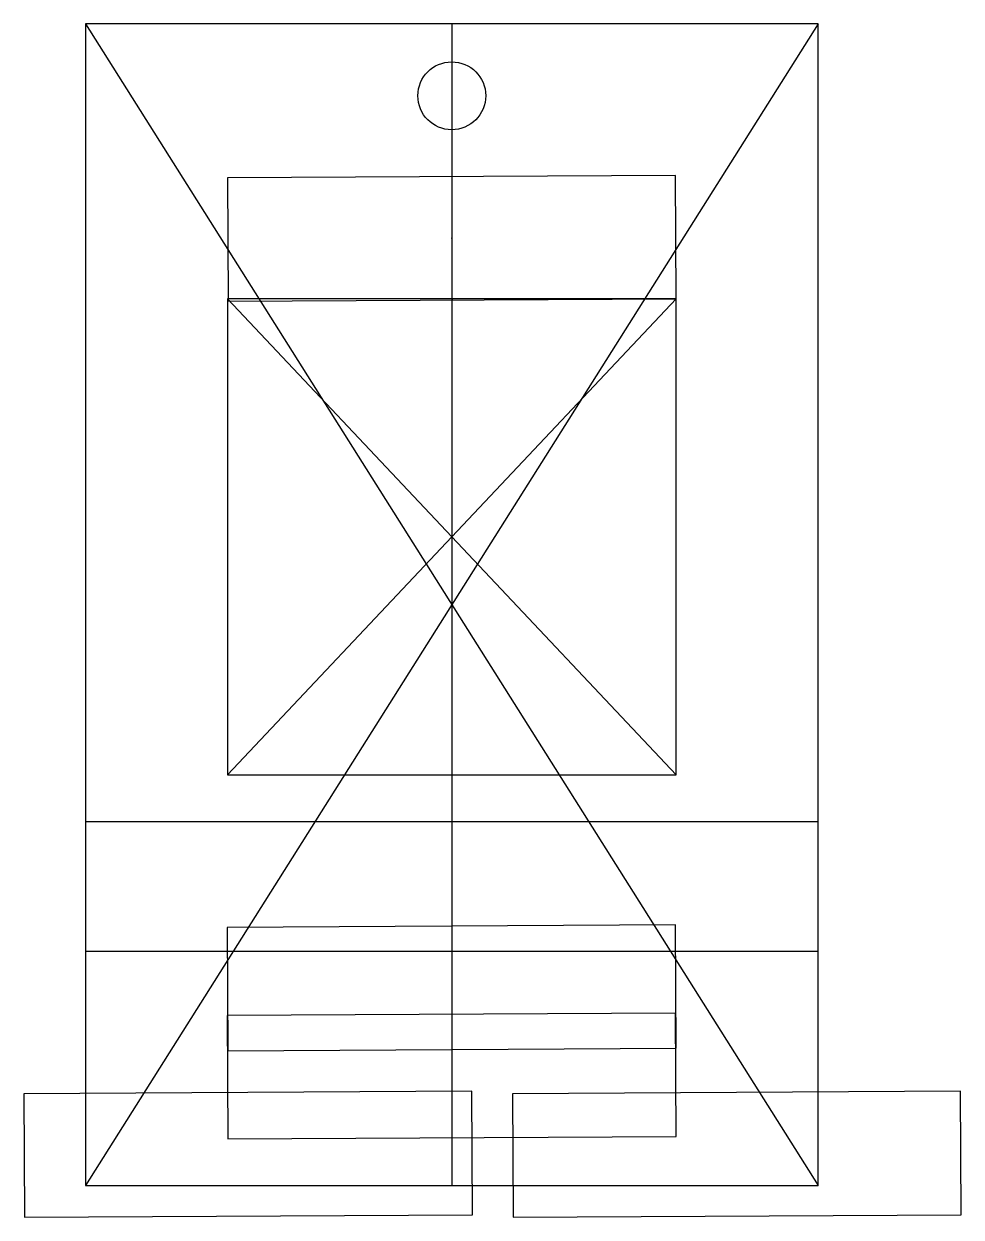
# Model space of a CAD drawing. Header units: millimetres. Extents: x -31.5 to 37.5, y -45.1 to 42.8.
import ezdxf

# ---------------------------------------------------------------- set-up
doc = ezdxf.new("R2010")
doc.units = ezdxf.units.MM
doc.header["$MEASUREMENT"] = 0
doc.layers.add('IDcard v4_Sketch1', color=7, linetype='Continuous')

msp = doc.modelspace()

# ---------------------------------------------------------------- linework, layer by layer
at = {"layer": 'IDcard v4_Sketch1'}
for p, q in [((-26.99, 42.8), (-26.99, -42.8)), ((26.99, 42.8), (-26.99, 42.8)), ((26.99, 42.8), (-26.99, -42.8)), ((-26.99, 42.8), (26.99, -42.8)), ((0, 42.8), (0, -42.8)), ((26.99, -42.8), (26.99, 42.8)), ((16.483, 31.636), (-16.533, 31.456)), ((16.483, 31.636), (-16.533, 31.456)), ((-16.533, 31.456), (-16.483, 22.364)), ((-16.533, 31.456), (-16.483, 22.364)), ((16.533, 22.544), (16.483, 31.636)), ((16.533, 22.544), (16.483, 31.636)), ((16.533, 22.544), (-16.533, 22.544)), ((16.533, 22.544), (-16.533, -12.544)), ((-16.533, 22.544), (-16.533, -12.544)), ((-16.533, 22.544), (16.533, -12.544)), ((-16.483, 22.364), (16.533, 22.544)), ((-16.483, 22.364), (16.533, 22.544)), ((16.533, -12.544), (16.533, 22.544)), ((-16.533, -12.544), (16.533, -12.544)), ((-26.99, -15.998), (-26.99, -25.544)), ((26.99, -15.998), (-26.99, -15.998)), ((26.99, -25.544), (26.99, -15.998)), ((16.473, -23.602), (-16.542, -23.783)), ((16.523, -32.694), (16.473, -23.602)), ((-16.542, -23.783), (-16.493, -32.875)), ((-26.99, -25.544), (26.99, -25.544)), ((16.473, -30.102), (-16.542, -30.283)), ((-16.542, -30.283), (-16.493, -39.375)), ((16.523, -39.194), (16.473, -30.102)), ((-16.493, -32.875), (16.523, -32.694)), ((1.483, -35.864), (-31.533, -36.044)), ((-31.533, -36.044), (-31.483, -45.136)), ((1.533, -44.956), (1.483, -35.864)), ((37.483, -35.864), (4.467, -36.044)), ((4.467, -36.044), (4.517, -45.136)), ((37.533, -44.956), (37.483, -35.864)), ((-16.493, -39.375), (16.523, -39.194)), ((-26.99, -42.8), (26.99, -42.8)), ((-31.483, -45.136), (1.533, -44.956)), ((4.517, -45.136), (37.533, -44.956))]:
    msp.add_line(p, q, dxfattribs=at)
msp.add_circle((0, 37.5), 2.5, dxfattribs=at)
for p in [(0, 27), (0.025, 22.454), (0, 5), (0, 0), (0, 0)]:
    msp.add_point(p, dxfattribs=at)

doc.saveas('drawing.dxf')
